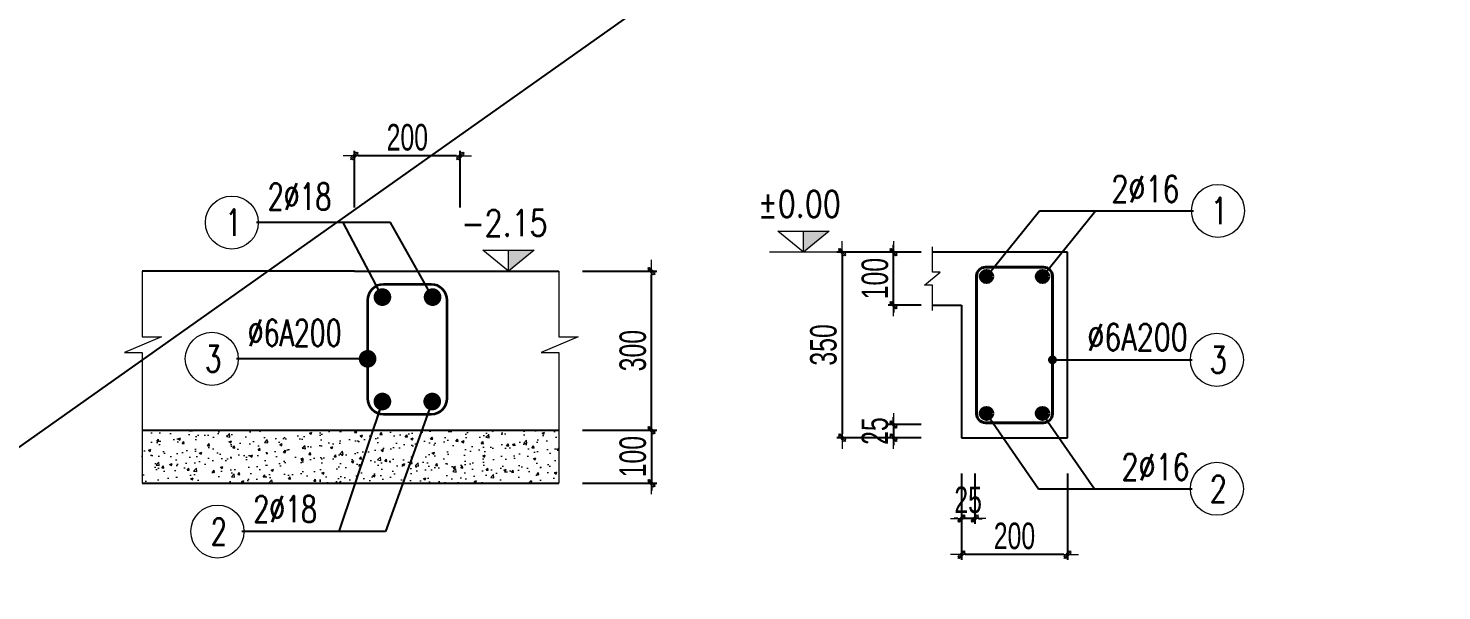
# Model space of a CAD drawing. Extents: x -192823 to 24985, y 78808 to 102574.
# Drawn here: x -101064 to -93059, y 94078 to 97261 of the extents above; entities that cross this region are included whole.
import ezdxf
from ezdxf.enums import TextEntityAlignment as Align

# ---------------------------------------------------------------- set-up
doc = ezdxf.new("R2010")
doc.units = 0
doc.header["$LTSCALE"] = 5
doc.header["$MEASUREMENT"] = 0
doc.header["$PDMODE"] = 3
doc.header["$PDSIZE"] = -5
doc.layers.get('DEFPOINTS').update_dxf_attribs({"linetype": 'CONTINUOUS', "lineweight": 9})
for name, color, linetype, lineweight in [('06', 6, 'CONTINUOUS', 40), ('EG Dim', 8, 'CONTINUOUS', 15), ('EG Hatch', 252, 'CONTINUOUS', 9), ('EG Net dam2', 6, 'CONTINUOUS', 35), ('EG Net dam3', 1, 'CONTINUOUS', 60), ('EG Net thay', 7, 'CONTINUOUS', 25), ('EG Text2', 7, 'CONTINUOUS', 20), ('ISO', 153, 'CONTINUOUS', 15), ('KICHTHUOC', 167, 'CONTINUOUS', 15), ('LC Net dam2', 6, 'CONTINUOUS', 40), ('LC Net manh', 239, 'CONTINUOUS', 5), ('LC Net thay', 7, 'CONTINUOUS', 25), ('LC Text1', 3, 'CONTINUOUS', 20), ('LC Text2', 7, 'CONTINUOUS', 25), ('Thep', 6, 'CONTINUOUS', 50)]:
    doc.layers.add(name, color=color, linetype=linetype, lineweight=lineweight)
doc.layers.add('KCS_Plotter', color=11, linetype='CONTINUOUS', plot=False)
doc.styles.add('HOATBIF', font='hoatbif.shx', dxfattribs={"width": 0.7})
doc.styles.add('LC 3', font='vnsimli.shx', dxfattribs={"width": 0.75})
doc.styles.add('RMS2', font='romans.shx', dxfattribs={"width": 0.75})
doc.styles.add('T1', font='Vnsimli.shx', dxfattribs={"width": 0.8})
doc.dimstyles.new('1-100', dxfattribs={"dimscale": 100, "dimtxt": 2.5, "dimasz": 0.35, "dimexe": 0.5, "dimexo": 0, "dimgap": 1, "dimtad": 1, "dimdec": 0, "dimzin": 0, "dimdsep": 46, "dimtxsty": 'HOATBIF', "dimblk1": 'DOT', "dimblk2": 'DOT', "dimsah": 1, "dimcen": -1, "dimdle": 1, "dimclrd": 256, "dimclre": 256, "dimclrt": 130, "dimadec": 0, "dimazin": 0, "dimtfac": 0.3333333333333333, "dimtdec": 0, "dimtix": 1, "dimtmove": 2, "dimatfit": 3, "dimldrblk": 'DOT', "dimfxl": 0.5, "dimtvp": 0.8333333333333334, "dimtolj": 1, "dimtzin": 12, "dimarcsym": 0})

# ---------------------------------------------------------------- blocks, each defined once
blk = doc.blocks.new('DOT')
at = {"layer": 'KICHTHUOC', "color": 4}
blk.add_line((-1, -1), (1, 1), dxfattribs=at)
at = {"layer": 'KICHTHUOC'}
blk.add_line((-3, 0), (3, 0), dxfattribs=at)
at = {"layer": 'KICHTHUOC', "color": 4}
blk.add_lwpolyline([(0.5, 1), (-1, -0.5), (-0.5, -1), (1, 0.5)], close=True, dxfattribs=at)
blk = doc.blocks.new('*D477')
at = {"layer": 'DEFPOINTS', "color": 0, "transparency": 16777216}
for p in [(-95778.68637237477, 94740.5263625504), (-95178.68637237506, 94740.5263625504), (-95778.68637237477, 94282.32665119231)]:
    blk.add_point(p, dxfattribs=at)
at = {"layer": 'EG Dim', "lineweight": -2, "transparency": 16777216}
for p, q in [((-95778.68637237477, 94740.5263625504), (-95778.68637237477, 94252.32665119231)), ((-95178.68637237506, 94740.5263625504), (-95178.68637237506, 94252.32665119231)), ((-95199.68637237506, 94282.32665119231), (-95757.68637237477, 94282.32665119231))]:
    blk.add_line(p, q, dxfattribs=at)
at = {"layer": 'EG Dim', "lineweight": -2, "transparency": 16777216, "xscale": 21, "yscale": 21, "zscale": 21, "rotation": 180}
blk.add_blockref('DOT', (-95778.68637237477, 94282.32665119231), dxfattribs=at)
at = {"layer": 'EG Dim', "lineweight": -2, "transparency": 16777216, "xscale": 21, "yscale": 21, "zscale": 21}
blk.add_blockref('DOT', (-95178.68637237506, 94282.32665119231), dxfattribs=at)
at = {"layer": 'EG Dim', "color": 130, "transparency": 16777216, "insert": (-95478.68637237491, 94387.32665119231), "char_height": 150, "attachment_point": 5, "style": 'HOATBIF'}
blk.add_mtext('\\A1;200', dxfattribs=at)
blk = doc.blocks.new('*D478')
at = {"layer": 'DEFPOINTS', "color": 0, "transparency": 16777216}
for p in [(-95778.68637237477, 94740.5263625504), (-95703.68637237477, 94740.5263625504), (-95778.68637237477, 94486.47862195228)]:
    blk.add_point(p, dxfattribs=at)
at = {"layer": 'EG Dim', "lineweight": -2, "transparency": 16777216}
for p, q in [((-95778.68637237477, 94740.5263625504), (-95778.68637237477, 94456.47862195228)), ((-95703.68637237477, 94740.5263625504), (-95703.68637237477, 94456.47862195228)), ((-95799.68637237477, 94486.47862195228), (-95820.68637237477, 94486.47862195228)), ((-95703.68637237477, 94486.47862195228), (-95778.68637237477, 94486.47862195228)), ((-95682.68637237477, 94486.47862195228), (-95661.68637237477, 94486.47862195228))]:
    blk.add_line(p, q, dxfattribs=at)
at = {"layer": 'EG Dim', "lineweight": -2, "transparency": 16777216, "xscale": 21, "yscale": 21, "zscale": 21}
blk.add_blockref('DOT', (-95778.68637237477, 94486.47862195228), dxfattribs=at)
at = {"layer": 'EG Dim', "lineweight": -2, "transparency": 16777216, "xscale": 21, "yscale": 21, "zscale": 21, "rotation": 180}
blk.add_blockref('DOT', (-95703.68637237477, 94486.47862195228), dxfattribs=at)
at = {"layer": 'EG Dim', "color": 130, "transparency": 16777216, "insert": (-95741.18637237477, 94591.47862195228), "char_height": 150, "attachment_point": 5, "style": 'HOATBIF'}
blk.add_mtext('\\A1;25', dxfattribs=at)
blk = doc.blocks.new('*D479')
at = {"layer": 'DEFPOINTS', "color": 0, "transparency": 16777216}
for p in [(-96163.73046693021, 95994.2233055992), (-96006.25802622476, 95994.2233055992), (-96006.25802622476, 95694.5983055992)]:
    blk.add_point(p, dxfattribs=at)
at = {"layer": 'EG Dim', "lineweight": -2, "transparency": 16777216}
for p, q in [((-96006.25802622476, 95994.2233055992), (-96193.73046693021, 95994.2233055992)), ((-96163.73046693021, 96015.2233055992), (-96163.73046693021, 96036.2233055992)), ((-96163.73046693021, 95694.5983055992), (-96163.73046693021, 95994.2233055992)), ((-96006.25802622476, 95694.5983055992), (-96193.73046693021, 95694.5983055992)), ((-96163.73046693021, 95673.5983055992), (-96163.73046693021, 95652.5983055992))]:
    blk.add_line(p, q, dxfattribs=at)
at = {"layer": 'EG Dim', "lineweight": -2, "transparency": 16777216, "xscale": 21, "yscale": 21, "zscale": 21}
for p, rotation in [((-96163.73046693021, 95994.2233055992), 270), ((-96163.73046693021, 95694.5983055992), 90)]:
    blk.add_blockref('DOT', p, dxfattribs=dict(at, rotation=rotation))
at = {"layer": 'EG Dim', "color": 130, "transparency": 16777216, "insert": (-96268.73046693018, 95844.4108055992), "char_height": 150, "attachment_point": 5, "rotation": 90, "style": 'HOATBIF'}
blk.add_mtext('\\A1;100', dxfattribs=at)
blk = doc.blocks.new('*D480')
at = {"layer": 'DEFPOINTS', "color": 0, "transparency": 16777216}
for p in [(-96006.25802622476, 95994.2233055992), (-96455.2403829196, 94944.0358055992), (-96006.25802622476, 94944.0358055992)]:
    blk.add_point(p, dxfattribs=at)
at = {"layer": 'EG Dim', "lineweight": -2, "transparency": 16777216}
for p, q in [((-96006.25802622476, 95994.2233055992), (-96485.2403829196, 95994.2233055992)), ((-96455.2403829196, 95973.2233055992), (-96455.2403829196, 94965.0358055992)), ((-96006.25802622476, 94944.0358055992), (-96485.2403829196, 94944.0358055992))]:
    blk.add_line(p, q, dxfattribs=at)
at = {"layer": 'EG Dim', "lineweight": -2, "transparency": 16777216, "xscale": 21, "yscale": 21, "zscale": 21}
for p, rotation in [((-96455.2403829196, 95994.2233055992), 90), ((-96455.2403829196, 94944.0358055992), 270)]:
    blk.add_blockref('DOT', p, dxfattribs=dict(at, rotation=rotation))
at = {"layer": 'EG Dim', "color": 130, "transparency": 16777216, "insert": (-96560.24038291957, 95469.1295555992), "char_height": 150, "attachment_point": 5, "rotation": 90, "style": 'HOATBIF'}
blk.add_mtext('\\A1;350', dxfattribs=at)
blk = doc.blocks.new('*D481')
at = {"layer": 'DEFPOINTS', "color": 0, "transparency": 16777216}
for p in [(-96006.25802622476, 95019.0358055992), (-96163.73046693024, 94944.0358055992), (-96006.25802622476, 94944.0358055992)]:
    blk.add_point(p, dxfattribs=at)
at = {"layer": 'EG Dim', "lineweight": -2, "transparency": 16777216}
for p, q in [((-96006.25802622476, 95019.0358055992), (-96193.73046693024, 95019.0358055992)), ((-96163.73046693024, 95040.0358055992), (-96163.73046693024, 95061.0358055992)), ((-96163.73046693024, 95019.0358055992), (-96163.73046693024, 94944.0358055992)), ((-96006.25802622476, 94944.0358055992), (-96193.73046693024, 94944.0358055992)), ((-96163.73046693024, 94923.0358055992), (-96163.73046693024, 94902.0358055992))]:
    blk.add_line(p, q, dxfattribs=at)
at = {"layer": 'EG Dim', "lineweight": -2, "transparency": 16777216, "xscale": 21, "yscale": 21, "zscale": 21}
for p, rotation in [((-96163.73046693024, 95019.0358055992), 270), ((-96163.73046693024, 94944.0358055992), 90)]:
    blk.add_blockref('DOT', p, dxfattribs=dict(at, rotation=rotation))
at = {"layer": 'EG Dim', "color": 130, "transparency": 16777216, "insert": (-96268.73046693021, 94981.5358055992), "char_height": 150, "attachment_point": 5, "rotation": 90, "style": 'HOATBIF'}
blk.add_mtext('\\A1;25', dxfattribs=at)
blk = doc.blocks.new('Caodo1')
at = {"layer": 'LC Text1'}
blk.add_hatch(color=4, dxfattribs=at).paths.add_polyline_path([(3.638e-12, 200.210680454169), (3.638e-12, 3.166521039738275e-15), (243.3882687822297, 200.210680454169)])
at = {"layer": 'LC Text1', "color": 4}
for p, q in [((3.638e-12, 0), (3.638e-12, 200.2106804541654)), ((323.6303984126134, 0), (-323.6303984126098, 0))]:
    blk.add_line(p, q, dxfattribs=at)
blk.add_lwpolyline([(-243.3882687822297, 200.210680454169), (243.3882687822297, 200.210680454169), (3.638e-12, 0), (3.638e-12, 0)], close=True, dxfattribs=at)
at = {"layer": 'LC Text1', "color": 4, "style": 'T1', "width": 0.8}
blk.add_attdef('%%P0,00', text='', height=250, dxfattribs=at).set_placement((-39.04586973765618, 459.5053816559738), align=Align.MIDDLE_CENTER)
blk = doc.blocks.new('thep1')
at = {"layer": '06'}
for p, q in [((-38351.44138907752, -70261.52266384367), (-38266.58857533513, -70346.37547758606)), ((-38351.44138907752, -70346.37547758606), (-38266.58857533513, -70261.52266384367)), ((-38309.01498220632, -70243.94907071487), (-38309.01498220632, -70363.94907071487)), ((-38369.01498220632, -70303.94907071487), (-38249.01498220632, -70303.94907071487))]:
    blk.add_line(p, q, dxfattribs=at)
blk.add_circle((-38309.01498220632, -70303.94907071487), 60, dxfattribs=at)
blk = doc.blocks.new('*D494')
at = {"layer": 'DEFPOINTS', "color": 0, "transparency": 16777216}
for p in [(-99217.17922762342, 96538.35223530301), (-99217.17922762342, 96246.0313988761), (-98617.17922762342, 96246.0313988761)]:
    blk.add_point(p, dxfattribs=at)
at = {"layer": 'EG Dim', "lineweight": -2, "transparency": 16777216}
for p, q in [((-99217.17922762342, 96246.0313988761), (-99217.17922762342, 96568.35223530301)), ((-98638.17922762342, 96538.35223530301), (-99196.17922762342, 96538.35223530301)), ((-98617.17922762342, 96246.0313988761), (-98617.17922762342, 96568.35223530301))]:
    blk.add_line(p, q, dxfattribs=at)
at = {"layer": 'EG Dim', "lineweight": -2, "transparency": 16777216, "xscale": 21, "yscale": 21, "zscale": 21, "rotation": 180}
blk.add_blockref('DOT', (-99217.17922762342, 96538.35223530301), dxfattribs=at)
at = {"layer": 'EG Dim', "lineweight": -2, "transparency": 16777216, "xscale": 21, "yscale": 21, "zscale": 21}
blk.add_blockref('DOT', (-98617.17922762342, 96538.35223530301), dxfattribs=at)
at = {"layer": 'EG Dim', "color": 130, "transparency": 16777216, "insert": (-98917.17922762342, 96643.35223530301), "char_height": 150, "attachment_point": 5, "style": 'HOATBIF'}
blk.add_mtext('\\A1;200', dxfattribs=at)
blk = doc.blocks.new('*D495')
at = {"layer": 'DEFPOINTS', "color": 0, "transparency": 16777216}
for p in [(-97925.56484328018, 95886.80171819414), (-97534.7318161376, 95886.80171819414), (-97925.56484328018, 94986.80171819414)]:
    blk.add_point(p, dxfattribs=at)
at = {"layer": 'EG Dim', "lineweight": -2, "transparency": 16777216}
for p, q in [((-97925.56484328018, 95886.80171819414), (-97504.7318161376, 95886.80171819414)), ((-97534.7318161376, 95007.80171819414), (-97534.7318161376, 95865.80171819414)), ((-97925.56484328018, 94986.80171819414), (-97504.7318161376, 94986.80171819414))]:
    blk.add_line(p, q, dxfattribs=at)
at = {"layer": 'EG Dim', "lineweight": -2, "transparency": 16777216, "xscale": 21, "yscale": 21, "zscale": 21}
for p, rotation in [((-97534.7318161376, 95886.80171819414), 90), ((-97534.7318161376, 94986.80171819414), 270)]:
    blk.add_blockref('DOT', p, dxfattribs=dict(at, rotation=rotation))
at = {"layer": 'EG Dim', "color": 130, "transparency": 16777216, "insert": (-97639.73181613757, 95436.80171819414), "char_height": 150, "attachment_point": 5, "rotation": 90, "style": 'HOATBIF'}
blk.add_mtext('\\A1;300', dxfattribs=at)
blk = doc.blocks.new('*D496')
at = {"layer": 'DEFPOINTS', "color": 0, "transparency": 16777216}
for p in [(-97925.56484328018, 94986.80171819414), (-97925.56484328018, 94686.80171819414), (-97534.73181613757, 94686.80171819414)]:
    blk.add_point(p, dxfattribs=at)
at = {"layer": 'EG Dim', "lineweight": -2, "transparency": 16777216}
for p, q in [((-97534.73181613757, 95007.80171819414), (-97534.73181613757, 95028.80171819414)), ((-97925.56484328018, 94986.80171819414), (-97504.73181613757, 94986.80171819414)), ((-97534.73181613757, 94986.80171819414), (-97534.73181613757, 94686.80171819414)), ((-97925.56484328018, 94686.80171819414), (-97504.73181613757, 94686.80171819414)), ((-97534.73181613757, 94665.80171819414), (-97534.73181613757, 94644.80171819414))]:
    blk.add_line(p, q, dxfattribs=at)
at = {"layer": 'EG Dim', "lineweight": -2, "transparency": 16777216, "xscale": 21, "yscale": 21, "zscale": 21}
for p, rotation in [((-97534.73181613757, 94986.80171819414), 270), ((-97534.73181613757, 94686.80171819414), 90)]:
    blk.add_blockref('DOT', p, dxfattribs=dict(at, rotation=rotation))
at = {"layer": 'EG Dim', "color": 130, "transparency": 16777216, "insert": (-97639.73181613754, 94836.80171819414), "char_height": 150, "attachment_point": 5, "rotation": 90, "style": 'HOATBIF'}
blk.add_mtext('\\A1;100', dxfattribs=at)

msp = doc.modelspace()

# ---------------------------------------------------------------- hatches: boundary and pattern name
at = {"layer": 'EG Hatch'}
h = msp.add_hatch(dxfattribs=at)
h.set_pattern_fill('AR-CONC', color=256, scale=20, style=0)
h.set_pattern_definition([(49.99999999999999, (-90599.41774609711, 95700.17755629985), (143.4520365201507, -12.55042699651902), [15, -165]), (355, (-90599.41774609711, 95700.17755629985), (-27.7502667226, 150.4384267400023), [12, -132]), (100.4513999999999, (-90587.46341009712, 95699.13168829987), (115.7018763428043, 137.8879084121907), [12.74803799999997, -140.2284223999995]), (46.18420000000001, (-90599.41774609711, 95740.17755629982), (213.4482097251289, -33.10380286580362), [22.5, -247.5000000000001]), (96.63559999999998, (-90581.63039709709, 95737.41889489985), (186.9325411097407, 194.8235741800883), [19.12205759999988, -210.3425999999991]), (351.1842, (-90599.41774609711, 95740.17755629982), (186.9323890267254, 194.8237201850649), [18.00000000000001, -198.0000000000001]), (21, (-90579.41774609711, 95730.17755629985), (119.3814104236923, -80.52377813306776), [15, -165]), (326.0000000000001, (-90579.41774609711, 95730.17755629985), (48.66306638431634, 145.0300090093706), [12, -132]), (71.4514, (-90569.46929949711, 95723.46723509986), (168.044525716298, 64.50609934199048), [12.748038, -140.2284224]), (37.49999999999999, (-90599.41774609711, 95700.17755629985), (2.431971063458134, 66.5787707662623), [0, -130.4, 0, -134, 0, -132.5]), (7.499999999999999, (-90599.41774609711, 95700.17755629985), (52.61390748842972, 78.88234237647205), [0, -76.39999999999998, 0, -127.4, 0, -50.49999999999999]), (327.5, (-90644.01774609712, 95700.17755629985), (106.7644872344818, -4.51097434687596), [0, -49.99999999999999, 0, -156, 0, -207]), (317.5, (-90664.01774609709, 95700.17755629985), (116.6372338684772, 20.02099646646353), [0, -65, 0, -103.6, 0, -147])])
h.paths.add_polyline_path([(-98059.4770890527, 94986.80171819411), (-100419.0199884883, 94986.80171819411), (-100419.0199884883, 94686.80171819411), (-98059.4770890527, 94686.80171819411)])
at = {"layer": 'EG Net dam3'}
for points in [[(-95607.3710097553, 95856.61144437459, -1), (-95667.37100975553, 95856.61144437459, -1)], [(-95350.00173499453, 95856.61144437459, 1), (-95290.0017349943, 95856.61144437459, 1)], [(-95607.3710097553, 95081.64766682383, 1), (-95667.37100975553, 95081.64766682383, 1)], [(-95350.00173499453, 95081.64766682383, -1), (-95290.0017349943, 95081.64766682383, -1)]]:
    msp.add_hatch(color=256, dxfattribs=at).paths.add_polyline_path(points)

# ---------------------------------------------------------------- linework, layer by layer
at = {"layer": 'EG Net dam2', "linetype": 'Continuous'}
msp.add_lwpolyline([(-99052.17922762342, 95076.80171819411), (-98782.17922762342, 95076.80171819411, 0.414213562373095), (-98692.17922762342, 95166.80171819411), (-98692.17922762342, 95721.80171819429, 0.4142135623731234), (-98782.17922762342, 95811.80171819429), (-99052.17922762342, 95811.8017181942, 0.4142135623729822), (-99142.17922762342, 95721.8017181942), (-99142.17922762342, 95166.80171819411, 0.4142135623731372)], format="xyb", close=True, dxfattribs=at)
at = {"layer": 'EG Net dam3'}
for centre in [(-95637.37100975518, 95856.61144437459), (-95320.00173499464, 95856.61144437459), (-95637.37100975518, 95081.64766682383), (-95320.00173499464, 95081.64766682383)]:
    msp.add_circle(centre, 30, dxfattribs=at)
at = {"layer": 'EG Net thay'}
for p, q in [((-99217.17922762342, 95886.80171819411), (-100419.0199884883, 95886.80171819411)), ((-99217.17922762342, 95886.80171819411), (-98617.17922762342, 95886.80171819411)), ((-98617.17922762342, 95886.80171819411), (-98356.90546857766, 95886.80171819411)), ((-98356.90546857749, 95886.80171819411), (-98059.4770890527, 95886.80171819411)), ((-100419.0199884883, 94986.80171819411), (-98059.4770890527, 94986.80171819411)), ((-100419.0199884883, 94686.80171819404), (-98059.4770890527, 94686.80171819411))]:
    msp.add_line(p, q, dxfattribs=at)
at = {"layer": 'EG Text2', "ltscale": 100}
for centre in [(-99911.00507658787, 96161.79471850039), (-94326.16992762344, 96227.95036058697), (-100024.4717760703, 95390.41244546771), (-94332.38194480995, 95384.7167913833), (-94332.38194481004, 94654.7175768497), (-99992.75814033832, 94412.84626546317)]:
    msp.add_circle(centre, 150, dxfattribs=at)
at = {"layer": 'ISO'}
msp.add_line((-95263.68637237482, 95384.71679138318), (-94471.53412047471, 95384.7167913833), dxfattribs=at)
for points in [[(-100419.0199884883, 95886.80171819411), (-100419.0199884883, 95514.7071374489), (-100308.6651087677, 95514.7071374489), (-100519.5752354914, 95427.16442098796), (-100419.0199884883, 95427.16442098796), (-100419.0199884883, 94686.80171819411)], [(-98059.4770890527, 95886.80171819411), (-98059.4770890527, 95514.7071374489), (-97949.1222093321, 95514.7071374489), (-98160.0323360558, 95427.16442098796), (-98059.4770890527, 95427.16442098796), (-98059.4770890527, 94686.80171819411)]]:
    msp.add_lwpolyline(points, dxfattribs=at)
at = {"layer": 'KCS_Plotter'}
msp.add_line((-115203.61707907, 84928.1915185121), (-90258.1638275068, 102568.191061045), dxfattribs=at)
at = {"layer": 'LC Net dam2'}
msp.add_lwpolyline([(-95643.686372375, 95029.03580559923), (-95313.68637237482, 95029.03580559923, 0.414213562373095), (-95263.68637237482, 95079.03580559923), (-95263.68637237482, 95859.22330559917, 0.414213562373095), (-95313.68637237482, 95909.22330559917), (-95643.686372375, 95909.22330559917, 0.414213562373095), (-95693.686372375, 95859.22330559917), (-95693.686372375, 95079.03580559923, 0.414213562373095)], format="xyb", close=True, dxfattribs=at)
at = {"layer": 'LC Net manh'}
msp.add_lwpolyline([(-95943.68637237494, 95664.59830559908), (-95943.68637237494, 95808.22330559914), (-95988.68637237494, 95808.22330559914), (-95898.68637237494, 95880.22330559908), (-95943.68637237494, 95880.22330559908), (-95943.68637237494, 96024.22330559914)], dxfattribs=at)
at = {"layer": 'LC Net thay'}
for p, q in [((-95178.68637237464, 95994.22330559917), (-95943.68637237494, 95994.22330559914)), ((-95178.68637237488, 94944.03580559917), (-95178.68637237464, 95994.22330559917)), ((-95943.68637237488, 95694.59830559786), (-95778.68637237477, 95694.59830559786)), ((-95778.68637237477, 95694.59830559786), (-95778.68637237477, 94944.03580559917)), ((-95778.68637237477, 94944.03580559917), (-95178.68637237488, 94944.03580559917))]:
    msp.add_line(p, q, dxfattribs=at)

# ---------------------------------------------------------------- block references
at = {"layer": 'LC Text1'}
ref = msp.add_blockref('Caodo1', (-96673.45722062784, 95994.2233055992), dxfattribs=dict(at, xscale=0.593939378536651, yscale=0.593939378536651, zscale=0.593939378536651))
ref.add_attrib('%%P0,00', '%%P0.00', dxfattribs={"layer": 'LC Text2', "color": 4, "height": 148.4848446341627, "style": 'T1', "width": 0.8}).set_placement((-96696.64810023407, 96267.14164641422), align=Align.MIDDLE_CENTER)
ref = msp.add_blockref('Caodo1', (-98344.32326490636, 95886.80171819411), dxfattribs=dict(at, xscale=0.593939378536651, yscale=0.593939378536651, zscale=0.593939378536651))
ref.add_attrib('%%P0,00', '-2.15', dxfattribs={"layer": 'LC Text2', "color": 4, "height": 148.4848446341627, "style": 'T1', "width": 0.8}).set_placement((-98367.51414451259, 96159.72005900914), align=Align.MIDDLE_CENTER)
at = {"layer": 'Thep'}
for p, xscale, yscale, zscale in [((-81813.70494999607, 127380.7558372467), 0.4499999999825377, 0.4499999999825377, 0.4499999999825377), ((-116009.8184334783, 127380.7558372467), -0.4499999999825377, 0.4500000000698492, 0.4500000000000001)]:
    msp.add_blockref('thep1', p, dxfattribs=dict(at, xscale=xscale, yscale=yscale, zscale=zscale))
at = {"layer": 'Thep', "rotation": 180}
for p, xscale, yscale, zscale in [((-81813.70494999606, 63523.16543715175), -0.4499999999825377, 0.4500000000698492, 0.4500000000000001), ((-116009.8184334783, 63523.16543715175), 0.4499999999825377, 0.4499999999825377, 0.4499999999825377)]:
    msp.add_blockref('thep1', p, dxfattribs=dict(at, xscale=xscale, yscale=yscale, zscale=zscale))

# ---------------------------------------------------------------- texts
at = {"layer": 'EG Text2', "linetype": 'ByBlock', "style": 'RMS2', "width": 0.7}
for s, p in [('2%%C18', (-99707.42406765689, 96233.70471850039)), ('%%C6A200', (-99820.8907671393, 95462.32244546771)), ('2%%C18', (-99789.17713140734, 94465.46546070512))]:
    msp.add_text(s, height=150, dxfattribs=at).set_placement(p)
at = {"layer": 'EG Text2', "ltscale": 100, "style": 'RMS2', "width": 0.7}
for s, p in [('1', (-99903.1525277782, 96161.79471850039)), ('3', (-100016.6192272606, 95390.41244546771)), ('2', (-99984.90559152866, 94412.84626546317))]:
    msp.add_text(s, height=150, dxfattribs=at).set_placement(p, align=Align.MIDDLE_CENTER)
at = {"layer": 'LC Text2', "linetype": 'ByBlock', "style": 'LC 3', "width": 0.75}
for s, p in [('2%%C16', (-94929.74697300623, 96276.68876270957)), ('%%C6A200', (-95066.02346170013, 95438.14039862335)), ('2%%C16', (-94872.55634119263, 94703.45597897227))]:
    msp.add_text(s, height=150, dxfattribs=at).set_placement(p)
at = {"layer": 'LC Text2', "ltscale": 100, "style": 'LC 3', "width": 0.75}
for s, p in [('1', (-94318.31737881378, 96227.95036058697)), ('3', (-94324.52939600029, 95384.7167913833)), ('2', (-94324.52939600038, 94654.7175768497))]:
    msp.add_text(s, height=150, dxfattribs=at).set_placement(p, align=Align.MIDDLE_CENTER)

# ---------------------------------------------------------------- dimensions: what is measured, and where the dimension line sits
at = {"layer": 'EG Dim'}
dim = msp.add_linear_dim(base=(-99217.17922762342, 96538.35223530301), p1=(-98617.17922762342, 96246.0313988761), p2=(-99217.17922762342, 96246.0313988761), dimstyle='1-100', override={"dimscale": 60, "dimtxt": 2.5, "dimgap": 0.5, "dimlfac": 0.3333333333333333}, dxfattribs=at)
dim.commit()
dim.dimension.update_dxf_attribs({"geometry": '*D494', "text_midpoint": (-98917.17922762342, 96643.35223530301)})
for base, p1, p2, angle, override, picture, middle in [((-96455.2403829196, 94944.0358055992), (-96006.25802622474, 95994.22330559917), (-96006.25802622474, 94944.03580559917), 90, {"dimscale": 60, "dimgap": 0.5, "dimlfac": 0.3333333333333333}, '*D480', (-96560.24038291957, 95469.1295555992)), ((-96163.73046693021, 95994.2233055992), (-96006.25802622474, 95694.59830559917), (-96006.25802622474, 95994.22330559917), 90, {"dimscale": 60, "dimgap": 0.5, "dimlfac": 0.3333333333333333}, '*D479', (-96268.73046693018, 95844.4108055992)), ((-97534.7318161376, 95886.80171819414), (-97925.56484328015, 94986.80171819411), (-97925.56484328015, 95886.80171819411), 90, {"dimscale": 60, "dimgap": 0.5, "dimlfac": 0.3333333333333333}, '*D495', (-97639.73181613757, 95436.80171819414)), ((-97534.73181613757, 94686.80171819414), (-97925.56484328015, 94986.80171819411), (-97925.56484328015, 94686.80171819411), 90, {"dimscale": 60, "dimtxt": 2.5, "dimgap": 0.5, "dimlfac": 0.3333333333333333}, '*D496', (-97639.73181613754, 94836.80171819414)), ((-96163.73046693024, 94944.0358055992), (-96006.25802622474, 95019.03580559917), (-96006.25802622474, 94944.03580559917), 270, {"dimscale": 60, "dimgap": 0.5, "dimlfac": 0.3333333333333333}, '*D481', (-96268.73046693021, 94981.5358055992)), ((-95778.68637237477, 94486.47862195228), (-95703.68637237477, 94740.5263625504), (-95778.68637237477, 94740.5263625504), 180, {"dimscale": 60, "dimgap": 0.5, "dimlfac": 0.3333333333333333}, '*D478', (-95741.18637237477, 94591.47862195228))]:
    dim = msp.add_linear_dim(base=base, p1=p1, p2=p2, angle=angle, dimstyle='1-100', override=override, dxfattribs=at)
    dim.commit()
    dim.dimension.update_dxf_attribs({"geometry": picture, "text_midpoint": middle})
dim = msp.add_linear_dim(base=(-95778.68637237477, 94282.32665119231), p1=(-95178.68637237506, 94740.5263625504), p2=(-95778.68637237477, 94740.5263625504), text='200', dimstyle='1-100', override={"dimscale": 60, "dimgap": 0.5, "dimlfac": 0.3333333333333333}, dxfattribs=at)
dim.commit()
dim.dimension.update_dxf_attribs({"geometry": '*D477', "text_midpoint": (-95478.68637237491, 94387.32665119231)})

# ---------------------------------------------------------------- leaders
at = {"layer": 'ISO'}
for points, override in [([(-95637.37100975518, 95856.61144437459), (-95336.47643406011, 96227.95036058703), (-94465.32210328817, 96227.95036058685)], {"dimasz": 0.5, "dimtad": 0}), ([(-95320.00173499464, 95856.61144437459), (-95020.22231215573, 96227.95036058703), (-94465.32210328817, 96227.95036058685)], {"dimasz": 0.5, "dimtad": 0}), ([(-99058.17922720613, 95739.74171819047), (-99279.62806075058, 96161.79471850039), (-99771.85290092314, 96161.79471850039)], {"dimasz": 1, "dimtad": 0}), ([(-98774.18108920439, 95739.74171846402), (-99012.62714252266, 96161.79471877393), (-99305.14992274885, 96161.79471877393)], {"dimasz": 1, "dimtad": 0}), ([(-99142.17922762342, 95390.41244546771), (-99885.31960040555, 95390.41244546771)], {"dimasz": 1, "dimtad": 0}), ([(-95263.68637237482, 95384.71679138318), (-94471.53412047468, 95384.71679138327)], {"dimasz": 0.5, "dimtad": 0}), ([(-99058.1792272061, 95148.86171819783), (-99305.14992274885, 94412.84626518963), (-99853.6059646736, 94412.84626546317)], {"dimasz": 1, "dimtad": 0}), ([(-98776.17922804056, 95148.86171205946), (-99040.62992274883, 94412.84626518963), (-99305.14992274885, 94412.84626518963)], {"dimasz": 1, "dimtad": 0}), ([(-95637.37100975518, 95081.64766682383), (-95342.68845124671, 94654.71757684973), (-94471.53412047477, 94654.71757684958)], {"dimasz": 0.5, "dimtad": 0}), ([(-95321.1168878508, 95081.64766682383), (-95026.43432934233, 94654.71757684973), (-94471.53412047477, 94654.71757684958)], {"dimasz": 0.5, "dimtad": 0})]:
    msp.add_leader(points, dimstyle='1-100', override=override, dxfattribs=at)

doc.saveas('drawing.dxf')
